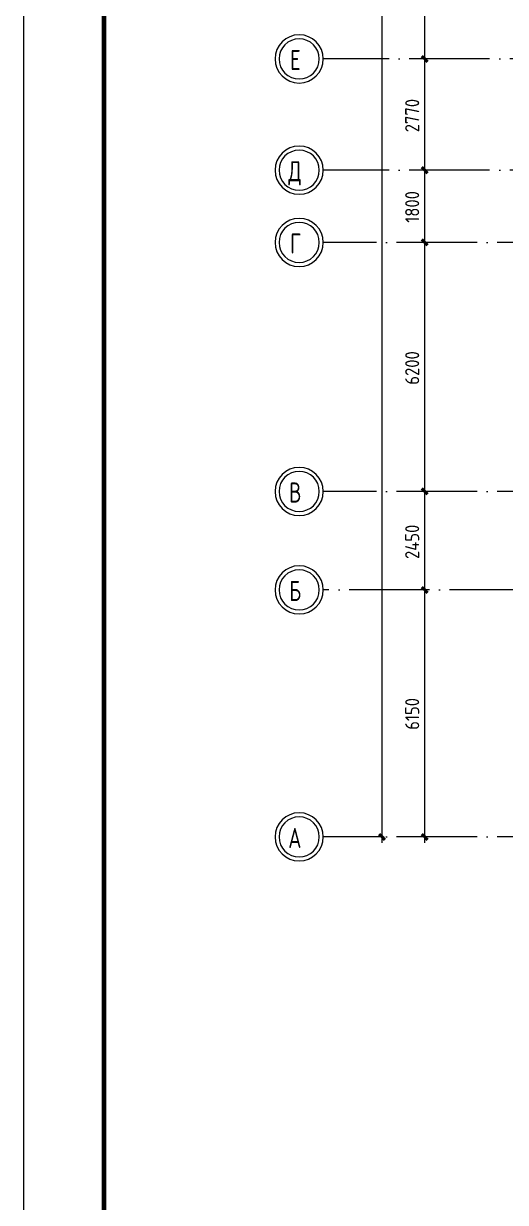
# Model space of a CAD drawing. Header units: millimetres. Extents: x -1073752 to 1436911, y -1379358 to 94781.
# Drawn here: x -1073752 to -1061763, y -822512 to -793161 of the extents above; entities that cross this region are included whole.
import ezdxf

# ---------------------------------------------------------------- set-up
doc = ezdxf.new("R2010")
doc.units = ezdxf.units.MM
doc.linetypes.add('ADSK_Линия сетки', pattern=[25, 20, -2.5, 0, -2.5])
for name, color, linetype, lineweight in [('Оси', 252, 'Continuous', 9), ('ОФ_рамка', 8, 'Continuous', 60), ('Размеры', 250, 'Continuous', 9)]:
    doc.layers.add(name, color=color, linetype=linetype, lineweight=lineweight)
doc.styles.add('GOST Common', font='', dxfattribs={"width": 0.9, "height": 500})
doc.styles.add('GOST Common_1', font='', dxfattribs={"width": 0.9, "height": 350})
doc.styles.get('GOST Common').set_extended_font_data('GOST 2.304 type A')
doc.styles.get('GOST Common_1').set_extended_font_data('GOST Common')

# ---------------------------------------------------------------- blocks, each defined once
blk = doc.blocks.new('подвал')
at = {"layer": 'Оси', "color": 251, "linetype": 'ADSK_Линия сетки', "ltscale": 100, "true_color": 0x636466}
for p, q in [((-200387, -1668), (-244528, -1668)), ((-200387, -4438), (-244528, -4438)), ((-168200, -6238), (-244528, -6238)), ((-168200, -12438), (-244528, -12438)), ((-174384, -14888), (-244528, -14888)), ((-168200, -21038), (-244528, -21038))]:
    blk.add_line(p, q, dxfattribs=at)
at = {"layer": 'Оси', "color": 251, "lineweight": 20, "true_color": 0x636466}
for centre, radius, start, end in [((-245128, -1668), 600, 90, 270), ((-245128, -1668), 500, 90, 270), ((-245128, -1668), 600, 270, 90), ((-245128, -1668), 500, 270, 90), ((-245128, -4438), 600, 90, 270), ((-245128, -4438), 500, 90, 270), ((-245128, -4438), 600, 270, 90), ((-245128, -4438), 500, 270, 90), ((-245128, -6238), 600, 90, 270), ((-245128, -6238), 500, 90, 270), ((-245128, -6238), 600, 270, 90), ((-245128, -6238), 500, 270, 90), ((-245128, -12438), 600, 90, 270), ((-245128, -12438), 500, 90, 270), ((-245128, -12438), 600, 270, 90), ((-245128, -12438), 500, 270, 90), ((-245128, -14888), 600, 90, 270), ((-245128, -14888), 600, 270, 90), ((-245128, -14888), 500, 90, 270), ((-245128, -14888), 500, 270, 90), ((-245128, -21038), 600, 90, 270), ((-245128, -21038), 500, 90, 270), ((-245128, -21038), 600, 270, 90), ((-245128, -21038), 500, 270, 90)]:
    blk.add_arc(centre, radius, start, end, dxfattribs=at)
at = {"layer": 'Размеры', "color": 251, "lineweight": 20, "true_color": 0x636466}
for p, q in [((-243067, -21188), (-243067, 26112)), ((-242004, -1668), (-242004, 2262)), ((-242004, -1668), (-242154, -1668)), ((-242004, -1668), (-242154, -1668)), ((-242004, -4438), (-242004, -1668)), ((-242004, -1668), (-241954, -1668)), ((-242004, -1668), (-241954, -1668)), ((-242004, -4438), (-242154, -4438)), ((-242004, -4438), (-242154, -4438)), ((-242004, -6238), (-242004, -4438)), ((-242004, -4438), (-241954, -4438)), ((-242004, -4438), (-241954, -4438)), ((-242004, -6238), (-242154, -6238)), ((-242004, -6238), (-242154, -6238)), ((-242004, -12438), (-242004, -6238)), ((-242004, -6238), (-241954, -6238)), ((-242004, -6238), (-241954, -6238)), ((-242004, -12438), (-242154, -12438)), ((-242004, -12438), (-242154, -12438)), ((-242004, -14888), (-242004, -12438)), ((-242004, -12438), (-241954, -12438)), ((-242004, -12438), (-241954, -12438)), ((-242004, -14888), (-242154, -14888)), ((-242004, -14888), (-242154, -14888)), ((-242004, -21188), (-242004, -14888)), ((-242004, -14888), (-241954, -14888)), ((-242004, -14888), (-241954, -14888)), ((-243067, -21038), (-243217, -21038)), ((-243067, -21038), (-243017, -21038)), ((-242004, -21038), (-242154, -21038)), ((-242004, -21038), (-241954, -21038))]:
    blk.add_line(p, q, dxfattribs=at)
at = {"layer": 'Размеры', "color": 251, "lineweight": 40, "true_color": 0x636466}
for p, q in [((-242004, -1668), (-242075, -1597)), ((-242004, -1668), (-242075, -1597)), ((-242004, -1668), (-241933, -1739)), ((-242004, -1668), (-241933, -1739)), ((-242004, -4438), (-242075, -4367)), ((-242004, -4438), (-242075, -4367)), ((-242004, -4438), (-241933, -4509)), ((-242004, -4438), (-241933, -4509)), ((-242004, -6238), (-242075, -6167)), ((-242004, -6238), (-242075, -6167)), ((-242004, -6238), (-241933, -6309)), ((-242004, -6238), (-241933, -6309)), ((-242004, -12438), (-242075, -12367)), ((-242004, -12438), (-242075, -12367)), ((-242004, -12438), (-241933, -12509)), ((-242004, -12438), (-241933, -12509)), ((-242004, -14888), (-242075, -14817)), ((-242004, -14888), (-242075, -14817)), ((-242004, -14888), (-241933, -14959)), ((-242004, -14888), (-241933, -14959)), ((-243067, -21038), (-243137, -20967)), ((-243067, -21038), (-242996, -21109)), ((-242004, -21038), (-242075, -20967)), ((-242004, -21038), (-241933, -21109))]:
    blk.add_line(p, q, dxfattribs=at)
at = {"layer": 'Оси', "color": 251, "true_color": 0x636466, "style": 'GOST Common', "width": 0.9}
for s, p in [('Е', (-245354, -1944)), ('Д', (-245399, -4714)), ('Г', (-245354, -6514)), ('В', (-245378, -12714)), ('Б', (-245375, -15164)), ('А', (-245399, -21314))]:
    blk.add_text(s, height=500, dxfattribs=at).set_placement(p)
at = {"layer": 'Размеры', "color": 251, "lineweight": 20, "true_color": 0x636466, "char_height": 350, "attachment_point": 1, "rotation": 90, "line_spacing_factor": 1.022761, "style": 'GOST Common_1'}
for s, insert, width in [('2770', (-242491, -3495), 1059.58), ('1800', (-242491, -5747), 980.83), ('6200', (-242491, -9780), 1059.58), ('2450', (-242491, -14120), 1095.38), ('6150', (-242491, -18372), 980.83)]:
    blk.add_mtext(s, dxfattribs=dict(at, insert=insert, width=width))
blk = doc.blocks.new('А0')
at = {"layer": 'ОФ_рамка', "color": 0, "linetype": 'Continuous', "lineweight": 5, "ltscale": 100}
blk.add_lwpolyline([(222168, -309617), (222168, -393717)], dxfattribs=at)
at = {"layer": 'ОФ_рамка', "color": 0, "linetype": 'Continuous', "ltscale": 100}
blk.add_lwpolyline([(224168, -310117), (224168, -393217)], dxfattribs=at)

msp = doc.modelspace()

# ---------------------------------------------------------------- block references
msp.add_blockref('подвал', (-821766.8, -792372.8))
at = {"layer": 'ОФ_рамка', "color": 0, "lineweight": -2}
msp.add_blockref('А0', (-1295919.6, -446562.6), dxfattribs=at)

doc.saveas('drawing.dxf')
